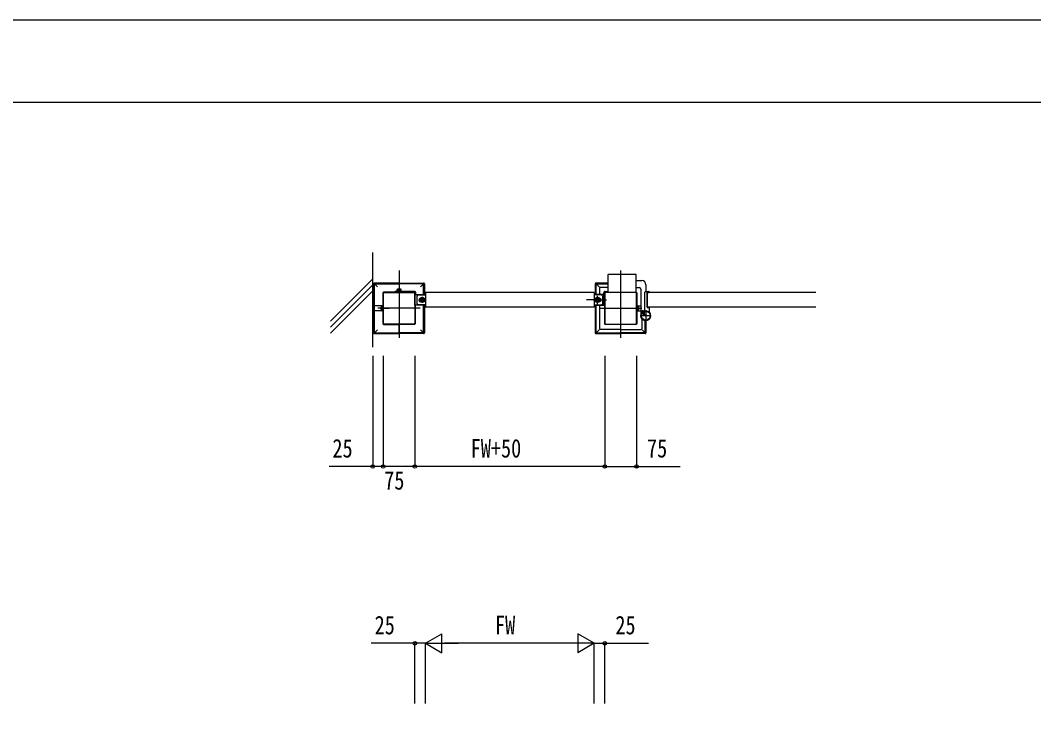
# Model space of a CAD drawing. Units: millimetres, scale not verified. Extents: x -4205 to 4205, y -2970 to 2970.
# Drawn here: x 10 to 2411, y 1319 to 2970 of the extents above; entities that cross this region are included whole.
import ezdxf
from ezdxf.enums import TextEntityAlignment as Align

# ---------------------------------------------------------------- set-up
doc = ezdxf.new("R2010")
doc.units = ezdxf.units.MM
doc.header["$LTSCALE"] = 10
for name, color, linetype in [('0-2_YKK_13', 4, 'Continuous'), ('0-3_YKK_A1', 4, 'Continuous'), ('0-4_YKK_D', 6, 'Continuous'), ('0-5_YKK_ZWAK', 7, 'Continuous'), ('0-6_YSS_K', 3, 'Continuous')]:
    doc.layers.add(name, color=color, linetype=linetype)
doc.styles.add('ＭＳ ゴシック', font='')
doc.styles.get('ＭＳ ゴシック').set_extended_font_data('MS Gothic')

msp = doc.modelspace()

# ---------------------------------------------------------------- linework, layer by layer
at = {"layer": '0-2_YKK_13'}
for p, q in [((950.02, 2316.05), (953.02, 2319.05)), ((950.02, 2298.05), (950.02, 2316.05)), ((953.02, 2319.05), (970.02, 2319.05)), ((954.77, 2307.05), (969.27, 2307.05)), ((959.74, 2306.29), (959.02, 2306.29)), ((962.02, 2314.3), (962.02, 2299.8)), ((964.3, 2307.81), (965.02, 2307.81)), ((1369.72, 2307.05), (1351.41, 2307.05)), ((1367.83, 2307.05), (1398.9, 2307.05)), ((1387.02, 2319.05), (1370.02, 2319.05)), ((1370.02, 2316.55), (1370.02, 2297.55)), ((1385.27, 2307.05), (1370.77, 2307.05)), ((1373.02, 2319.55), (1372.52, 2319.05)), ((1395.02, 2319.55), (1373.02, 2319.55)), ((1375.74, 2307.81), (1375.02, 2307.81)), ((1378.02, 2296.96), (1378.02, 2316.8)), ((1378.02, 2314.3), (1378.02, 2299.8)), ((1380.3, 2306.29), (1381.02, 2306.29)), ((1390.02, 2316.05), (1387.02, 2319.05)), ((1390.02, 2298.05), (1390.02, 2316.05)), ((1392.52, 2319.55), (1392.52, 2324.05)), ((1392.52, 2294.55), (1392.52, 2319.55)), ((1395.52, 2327.05), (1402.02, 2327.05)), ((1402.02, 2324.55), (1395.52, 2324.55)), ((1397.52, 2327.05), (1397.52, 2324.55)), ((1400.52, 2327.05), (1400.52, 2324.55)), ((953.02, 2295.05), (950.02, 2298.05)), ((970.02, 2295.05), (953.02, 2295.05)), ((1370.02, 2295.05), (1387.02, 2295.05)), ((1372.52, 2295.05), (1373.02, 2294.55)), ((1387.02, 2295.05), (1390.02, 2298.05))]:
    msp.add_line(p, q, dxfattribs=at)
for points in [[(962.02, 2301.27), (957.02, 2304.16), (957.02, 2309.93), (962.02, 2312.82), (967.02, 2309.93), (967.02, 2304.16)], [(1378.02, 2301.27), (1383.02, 2304.16), (1383.02, 2309.93), (1378.02, 2312.82), (1373.02, 2309.93), (1373.02, 2304.16)]]:
    msp.add_lwpolyline(points, close=True, dxfattribs=at)
for points in [[(959.02, 2306.29), (959.02, 2307.81), (959.74, 2307.81)], [(961.26, 2309.33), (961.26, 2310.05), (962.78, 2310.05), (962.78, 2309.33)], [(965.02, 2307.81), (965.02, 2306.29), (964.3, 2306.29)], [(1373.02, 2294.55), (1395.02, 2294.55), (1395.02, 2324.05)], [(1375.02, 2307.81), (1375.02, 2306.29), (1375.74, 2306.29)], [(1378.78, 2309.33), (1378.78, 2310.05), (1377.26, 2310.05), (1377.26, 2309.33)], [(1381.02, 2306.29), (1381.02, 2307.81), (1380.3, 2307.81)], [(962.78, 2304.77), (962.78, 2304.05), (961.26, 2304.05), (961.26, 2304.77)], [(1377.26, 2304.77), (1377.26, 2304.05), (1378.78, 2304.05), (1378.78, 2304.77)]]:
    msp.add_lwpolyline(points, dxfattribs=at)
for centre, radius in [((962.02, 2307.05), 6.25), ((962.02, 2307.05), 5), ((1378.02, 2307.05), 6.25), ((1378.02, 2307.05), 5)]:
    msp.add_circle(centre, radius, dxfattribs=at)
for centre, radius, start, end in [((957.27, 2307.05), 3.25, 101.08749, 258.91251), ((962.02, 2307.05), 5.58, 153.74848, 206.25152), ((962.02, 2307.05), 5.58, 93.74848, 146.25152), ((959.74, 2309.33), 1.52, 270, 0), ((959.74, 2304.77), 1.52, 0, 90), ((962.02, 2307.05), 5.58, 33.74848, 86.25152), ((964.3, 2309.33), 1.52, 180, 270), ((964.3, 2304.77), 1.52, 90, 180), ((962.02, 2307.05), 5.58, 333.74848, 26.25152), ((966.77, 2307.05), 3.25, 281.08749, 78.91251), ((1373.27, 2307.05), 3.25, 101.08749, 258.91251), ((1378.02, 2307.05), 5.58, 153.74848, 206.25152), ((1378.02, 2307.05), 5.58, 93.74848, 146.25152), ((1375.74, 2309.33), 1.52, 270, 0), ((1375.74, 2304.77), 1.52, 0, 90), ((1378.02, 2307.05), 5.58, 33.74848, 86.25152), ((1380.3, 2309.33), 1.52, 180, 270), ((1380.3, 2304.77), 1.52, 90, 180), ((1378.02, 2307.05), 5.58, 333.74848, 26.25152), ((1382.77, 2307.05), 3.25, 281.08749, 78.91251), ((1395.52, 2324.05), 3, 90.00046, 180.00046), ((1395.52, 2324.05), 0.5, 90, 180.00046), ((962.02, 2307.05), 5.58, 213.74848, 266.25152), ((962.02, 2307.05), 5.58, 273.74848, 326.25152), ((1378.02, 2307.05), 5.58, 213.74848, 266.25152), ((1378.02, 2307.05), 5.58, 273.74848, 326.25152)]:
    msp.add_arc(centre, radius, start, end, dxfattribs=at)
at = {"layer": '0-3_YKK_A1'}
for p, q in [((907.52, 2377.05), (907.52, 2217.05)), ((1402.02, 2366.05), (1402.02, 2324.55)), ((1404.02, 2368.05), (1467.02, 2368.05)), ((1432.52, 2377.05), (1432.52, 2217.05)), ((1469.02, 2324.55), (1469.02, 2366.05)), ((847.52, 2345.05), (847.52, 2229.04)), ((848.1, 2346.46), (856.52, 2338.05)), ((907.02, 2347.05), (849.51, 2347.05)), ((849.62, 2230.15), (849.62, 2343.95)), ((850.62, 2344.95), (907.02, 2344.95)), ((903.52, 2332.35), (902.9, 2331.99)), ((902.9, 2328.85), (902.9, 2331.99)), ((911.52, 2332.35), (903.52, 2332.35)), ((905.21, 2328.85), (905.21, 2331.99)), ((907.52, 2346.55), (907.52, 2325.35)), ((907.52, 2346.55), (907.52, 2325.35)), ((908.02, 2347.05), (965.52, 2347.05)), ((964.42, 2344.95), (908.02, 2344.95)), ((909.83, 2328.85), (909.83, 2331.99)), ((911.52, 2332.35), (912.14, 2331.99)), ((912.14, 2328.85), (912.14, 2331.99)), ((966.94, 2346.46), (958.52, 2338.05)), ((965.42, 2319.55), (965.42, 2343.95)), ((967.52, 2345.05), (967.52, 2319.05)), ((1372.52, 2345.05), (1372.52, 2319.05)), ((1373.1, 2346.46), (1381.52, 2338.05)), ((1402.02, 2347.05), (1374.51, 2347.05)), ((1374.62, 2319.55), (1374.62, 2343.95)), ((1375.62, 2344.95), (1402.02, 2344.95)), ((1382.52, 2336.05), (1382.52, 2319.55)), ((1383.52, 2337.05), (1402.02, 2337.05)), ((1469.02, 2353.05), (1482.52, 2353.05)), ((1469.02, 2336.05), (1476.52, 2336.05)), ((1480.52, 2332.05), (1480.52, 2269.55)), ((1492.52, 2343.05), (1492.52, 2327.05)), ((869.52, 2324.05), (869.52, 2250.05)), ((897.52, 2325.05), (870.52, 2325.05)), ((900.52, 2327.05), (900.52, 2324.55)), ((912.14, 2328.85), (902.9, 2328.85)), ((910.02, 2328.85), (905.02, 2328.85)), ((939.52, 2327.05), (939.52, 2324.55)), ((942.52, 2327.05), (942.52, 2324.55)), ((945.02, 2324.05), (945.02, 2249.55)), ((945.02, 2319.55), (967.02, 2319.55)), ((947.52, 2319.55), (947.52, 2324.05)), ((967.02, 2319.55), (967.52, 2319.05)), ((970.02, 2324.55), (970.02, 2289.55)), ((1370.02, 2324.55), (970.02, 2324.55)), ((970.02, 2324.55), (970.02, 2289.55)), ((970.02, 2316.55), (970.02, 2297.55)), ((1370.02, 2324.55), (1370.02, 2289.55)), ((1395.02, 2324.05), (1395.02, 2249.55)), ((1469.02, 2325.05), (1469.52, 2325.05)), ((1470.52, 2324.05), (1470.52, 2250.05)), ((1490.02, 2284.49), (1490.02, 2325.05)), ((1492.02, 2327.05), (1499.02, 2327.05)), ((1495.02, 2289.55), (1495.02, 2324.55)), ((1495.32, 2324.85), (1499.52, 2324.85)), ((1500.02, 2325.35), (1500.02, 2326.05)), ((866.72, 2293.05), (849.43, 2293.05)), ((957.52, 2287.05), (857.52, 2287.05)), ((862.72, 2287.05), (884.22, 2287.05)), ((866.21, 2291.8), (866.72, 2291.8)), ((867.22, 2293.55), (866.72, 2293.05)), ((866.72, 2291.8), (866.72, 2282.3)), ((945.52, 2294.55), (945.52, 2250.05)), ((965.42, 2230.15), (965.42, 2294.55)), ((967.52, 2295.05), (967.02, 2294.55)), ((967.52, 2295.05), (967.52, 2229.04)), ((1370.02, 2289.55), (970.02, 2289.55)), ((1372.52, 2295.05), (1372.52, 2229.04)), ((1374.62, 2230.15), (1374.62, 2294.55)), ((1382.52, 2294.55), (1382.52, 2238.05)), ((1382.52, 2287.05), (1482.52, 2287.05)), ((1394.52, 2294.55), (1394.52, 2250.05)), ((1473.83, 2291.8), (1473.32, 2291.8)), ((1473.32, 2291.8), (1473.32, 2282.3)), ((1492.02, 2282.55), (1492.02, 2256.55)), ((1895.02, 2289.55), (1495.02, 2289.55)), ((1495.32, 2289.25), (1499.52, 2289.25)), ((1500.02, 2288.75), (1500.02, 2279.71)), ((866.72, 2281.05), (849.43, 2281.05)), ((1473.32, 2281.05), (1480.52, 2281.05)), ((1505.02, 2269.55), (1479.02, 2269.55)), ((1480.47, 2281.1), (1490.53, 2271.04)), ((1482.52, 2263.07), (1482.52, 2238.05)), ((1483.7, 2275.97), (1482.94, 2276.73)), ((1483.3, 2275.43), (1486.72, 2272.02)), ((1487.18, 2272.49), (1483.7, 2275.97)), ((1485.6, 2277.87), (1484.84, 2278.63)), ((1489.08, 2274.39), (1485.6, 2277.87)), ((1489.54, 2274.85), (1486.13, 2278.26)), ((1486.72, 2272.02), (1489.54, 2274.85)), ((1490.42, 2230.15), (1490.42, 2258.16)), ((1492.52, 2258.05), (1492.52, 2229.04)), ((856.52, 2236.05), (848.1, 2227.63)), ((870.52, 2249.05), (907.22, 2249.05)), ((907.52, 2227.55), (907.52, 2248.75)), ((907.52, 2227.55), (907.52, 2248.75)), ((944.52, 2249.05), (907.82, 2249.05)), ((958.52, 2236.05), (966.94, 2227.63)), ((1381.52, 2236.05), (1373.1, 2227.63)), ((1432.02, 2237.05), (1383.52, 2237.05)), ((1432.02, 2249.05), (1395.52, 2249.05)), ((1432.52, 2248.55), (1432.52, 2227.55)), ((1469.52, 2249.05), (1433.02, 2249.05)), ((1433.02, 2237.05), (1481.52, 2237.05)), ((1483.52, 2236.05), (1491.94, 2227.63)), ((849.51, 2227.05), (907.02, 2227.05)), ((850.62, 2229.15), (907.02, 2229.15)), ((964.42, 2229.15), (908.02, 2229.15)), ((965.52, 2227.05), (908.02, 2227.05)), ((1374.51, 2227.05), (1432.02, 2227.05)), ((1375.62, 2229.15), (1432.02, 2229.15)), ((1489.42, 2229.15), (1433.02, 2229.15)), ((1490.52, 2227.05), (1433.02, 2227.05))]:
    msp.add_line(p, q, dxfattribs=at)
for points in [[(905.32, 2332.35), (906.37, 2330.19), (907.52, 2329.58)], [(909.72, 2332.35), (908.67, 2330.19), (907.52, 2329.58)], [(945.02, 2249.55), (870.02, 2249.55), (870.02, 2324.55), (944.51, 2324.55)], [(944.52, 2327.05), (897.52, 2327.05), (897.52, 2324.55), (944.52, 2324.55)], [(967.02, 2294.55), (945.02, 2294.55), (945.02, 2324.05)], [(1395.02, 2249.55), (1470.02, 2249.55), (1470.02, 2324.55), (1395.52, 2324.55)], [(1895.02, 2324.55), (1495.02, 2324.55), (1495.02, 2289.55)], [(864.58, 2289.2), (866.64, 2288.19), (867.25, 2287.05)], [(864.58, 2284.9), (866.64, 2285.9), (867.25, 2287.05)], [(866.21, 2291.8), (866.21, 2282.3), (866.72, 2282.3)], [(867.22, 2280.55), (866.72, 2281.05), (866.72, 2293.05)], [(1475.46, 2289.2), (1473.4, 2288.19), (1472.79, 2287.05)], [(1475.46, 2284.9), (1473.4, 2285.9), (1472.79, 2287.05)], [(1472.82, 2293.55), (1473.32, 2293.05), (1480.52, 2293.05)], [(1472.82, 2280.55), (1473.32, 2281.05), (1473.32, 2293.05)], [(1473.83, 2291.8), (1473.83, 2282.3), (1473.32, 2282.3)], [(1482.47, 2276.27), (1481.41, 2275.21), (1480.69, 2276.47)], [(1480.74, 2277.86), (1482.79, 2277.15), (1484.03, 2277.53)], [(1486.13, 2278.26), (1485.3, 2279.09), (1482.47, 2276.27), (1483.3, 2275.43)], [(1483.71, 2280.83), (1484.42, 2278.78), (1484.03, 2277.53)], [(1485.3, 2279.09), (1486.36, 2280.15), (1485.1, 2280.88)]]:
    msp.add_lwpolyline(points, dxfattribs=at)
for points in [[(901.52, 2327.05), (913.52, 2327.05), (913.52, 2327.85), (901.52, 2327.85)], [(902.82, 2327.85), (912.22, 2327.85), (912.22, 2328.85), (902.82, 2328.85)]]:
    msp.add_lwpolyline(points, close=True, dxfattribs=at)
for radius in [11.5, 10.35]:
    msp.add_circle((1492.02, 2269.55), radius, dxfattribs=at)
for centre, radius, start, end in [((1404.02, 2366.05), 2, 90, 180), ((1467.02, 2366.05), 2, 360, 90), ((850.62, 2343.95), 1, 90, 180), ((904.06, 2330.3), 2.04, 55.61667, 124.38517), ((907.52, 2324.7), 7.64, 72.41297, 107.58887), ((910.98, 2330.3), 2.04, 55.61667, 124.38517), ((964.42, 2343.95), 1, 0, 90), ((1375.62, 2343.95), 1, 90, 180), ((1383.52, 2336.05), 1, 90, 180), ((1476.52, 2332.05), 4, 360, 90), ((1482.52, 2343.05), 10, 360, 90), ((870.52, 2324.05), 1, 90, 180), ((944.52, 2324.05), 3, 0.00046, 90.00046), ((944.52, 2324.05), 0.5, 0.00046, 90.00092), ((1469.52, 2324.05), 1, 360, 90), ((1492.02, 2325.05), 2, 90, 180), ((1495.32, 2324.55), 0.3, 90, 180), ((1499.02, 2326.05), 1, 360, 90), ((1499.52, 2325.35), 0.5, 270, 360), ((870.88, 2287.05), 6.66, 134.51496, 225.48504), ((1469.16, 2287.05), 6.66, 314.51496, 45.48504), ((1485.02, 2284.49), 5, 295.10278, 359.99998), ((1495.32, 2289.55), 0.3, 180, 270), ((1499.52, 2288.75), 0.5, 360, 90), ((1481.81, 2277.12), 1.3, 149.0353, 210), ((1492.02, 2269.55), 11.5, 115.10278, 38.01228), ((1488.41, 2273.15), 9, 120.9647, 149.0353), ((1484.45, 2279.76), 1.3, 60, 120.9647), ((1505.02, 2279.71), 5, 180, 218.01228), ((870.52, 2250.05), 1, 180, 270), ((907.22, 2248.75), 0.3, 360, 90), ((907.82, 2248.75), 0.3, 90, 180), ((944.52, 2250.05), 1, 270, 0), ((1383.52, 2238.05), 1, 180, 270), ((1395.52, 2250.05), 1, 180, 270), ((1469.52, 2250.05), 1, 270, 360), ((1469.52, 2250.05), 1, 270, 0), ((1481.52, 2238.05), 1, 270, 360), ((850.62, 2230.15), 1, 180, 270), ((964.42, 2230.15), 1, 270, 0), ((1375.62, 2230.15), 1, 180, 270), ((1489.42, 2230.15), 1, 270, 0)]:
    msp.add_arc(centre, radius, start, end, dxfattribs=at)
for centre, major_axis, ratio, start_param, end_param in [((849.52, 2345.04), (-1.42, 1.42), 0.995146, 5.5002201, 7.0661505), ((907.02, 2346.55), (0, -0.501), 0.997564, 1.5707963, 3.1415927), ((908.02, 2346.55), (0, -0.501), 0.997564, 3.1415927, 4.712389), ((965.51, 2345.04), (1.42, 1.42), 0.995146, 5.5002201, 7.0661505), ((1374.52, 2345.04), (-1.42, 1.42), 0.995146, 5.5002201, 7.0661505), ((849.39, 2293.55), (0.366, -0.366), 0.932515, 3.9618974, 5.4105207), ((849.43, 2293.55), (0.503, 0), 0.993908, 4.5902159, 4.712389), ((849.39, 2280.55), (0.366, 0.366), 0.932515, 0.8726646, 2.3212879), ((849.43, 2280.55), (0.503, 0), 0.993908, 1.5707963, 1.6929694), ((1432.02, 2248.55), (0, -0.501), 0.997564, 1.5707963, 3.1415927), ((1433.02, 2248.55), (0, -0.501), 0.997564, 3.1415927, 4.712389), ((849.52, 2229.05), (-1.42, -1.42), 0.995146, 5.5002201, 7.0661505), ((907.02, 2227.55), (0, 0.501), 0.997564, 3.1415927, 4.712389), ((908.02, 2227.55), (0, 0.501), 0.997564, 1.5707963, 3.1415927), ((965.51, 2229.05), (1.42, -1.42), 0.995146, 5.5002201, 7.0661505), ((1374.52, 2229.05), (-1.42, -1.42), 0.995146, 5.5002201, 7.0661505), ((1432.02, 2227.55), (0, 0.501), 0.997564, 3.1415927, 4.712389), ((1433.02, 2227.55), (0, 0.501), 0.997564, 1.5707963, 3.1415927), ((1490.51, 2229.05), (1.42, -1.42), 0.995146, 5.5002201, 7.0661505)]:
    msp.add_ellipse(centre, major_axis=major_axis, ratio=ratio, start_param=start_param, end_param=end_param, dxfattribs=at)
at = {"layer": '0-4_YKK_D'}
for p, q in [((845.02, 2174.55), (845.02, 1911.05)), ((870.02, 2174.55), (870.02, 1911.05)), ((870.02, 2174.55), (870.02, 1911.05)), ((945.02, 2174.55), (945.02, 1911.05)), ((945.02, 2174.55), (945.02, 1911.05)), ((1395.02, 2174.55), (1395.02, 1911.05)), ((1395.02, 2174.55), (1395.02, 1911.05)), ((1470.02, 2174.55), (1470.02, 1911.05)), ((945.02, 1912.05), (870.02, 1912.05)), ((1395.02, 1912.05), (945.02, 1912.05)), ((970.02, 1492.84), (1008.99, 1515.34)), ((1008.99, 1470.34), (1008.99, 1515.34)), ((1370.02, 1492.84), (1331.05, 1515.34)), ((1331.05, 1515.34), (1331.05, 1470.34)), ((945.02, 1350.39), (945.02, 1493.84)), ((970.02, 1350.39), (970.02, 1493.84)), ((970.02, 1350.39), (970.02, 1493.84)), ((970.02, 1492.84), (1008.99, 1470.34)), ((970.02, 1492.84), (1047.96, 1492.84)), ((1325.02, 1492.84), (1015.02, 1492.84)), ((1370.02, 1492.84), (1292.08, 1492.84)), ((1370.02, 1492.84), (1331.05, 1470.34)), ((1370.02, 1350.39), (1370.02, 1493.84)), ((1370.02, 1350.39), (1370.02, 1493.84)), ((1395.02, 1350.39), (1395.02, 1493.84))]:
    msp.add_line(p, q, dxfattribs=at)
for points in [[(870.02, 1912.05), (845.02, 1912.05), (741.62, 1912.05)], [(1395.02, 1912.05), (1470.02, 1912.05), (1573.42, 1912.05)], [(970.02, 1492.84), (945.02, 1492.84), (841.62, 1492.84)], [(1370.02, 1492.84), (1395.02, 1492.84), (1498.42, 1492.84)]]:
    msp.add_lwpolyline(points, dxfattribs=at)
for centre in [(845.02, 1912.05), (870.02, 1912.05), (870.02, 1912.05), (945.02, 1912.05), (945.02, 1912.05), (1395.02, 1912.05), (1395.02, 1912.05), (1470.02, 1912.05), (945.02, 1492.84), (1395.02, 1492.84)]:
    msp.add_circle(centre, 4.25, dxfattribs=at)
at = {"layer": '0-5_YKK_ZWAK'}
msp.add_line((3895.02, 2775), (-3904.98, 2775), dxfattribs=at)
msp.add_lwpolyline([(-4205, -2970), (4205, -2970), (4205, 2970), (-4205, 2970)], close=True, dxfattribs=at)
at = {"layer": '0-6_YSS_K'}
for p, q in [((845.02, 2194.55), (845.02, 2419.55)), ((745.02, 2256.68), (845.02, 2356.68)), ((745.02, 2242.54), (845.02, 2342.54)), ((745.02, 2228.4), (845.02, 2328.4))]:
    msp.add_line(p, q, dxfattribs=at)

# ---------------------------------------------------------------- texts
at = {"layer": '0-4_YKK_D', "style": 'ＭＳ ゴシック', "width": 0.8}
for s, p in [('25', (749.62, 1920.05)), ('FW+50', (1077.22, 1920.05)), ('75', (1495.02, 1920.05)), ('75', (872.32, 1844.05)), ('25', (849.62, 1500.84)), ('FW', (1134.82, 1500.84)), ('25', (1420.02, 1500.84))]:
    msp.add_text(s, height=43.99, dxfattribs=at).set_placement(p, align=Align.BOTTOM_LEFT)

doc.saveas('drawing.dxf')
